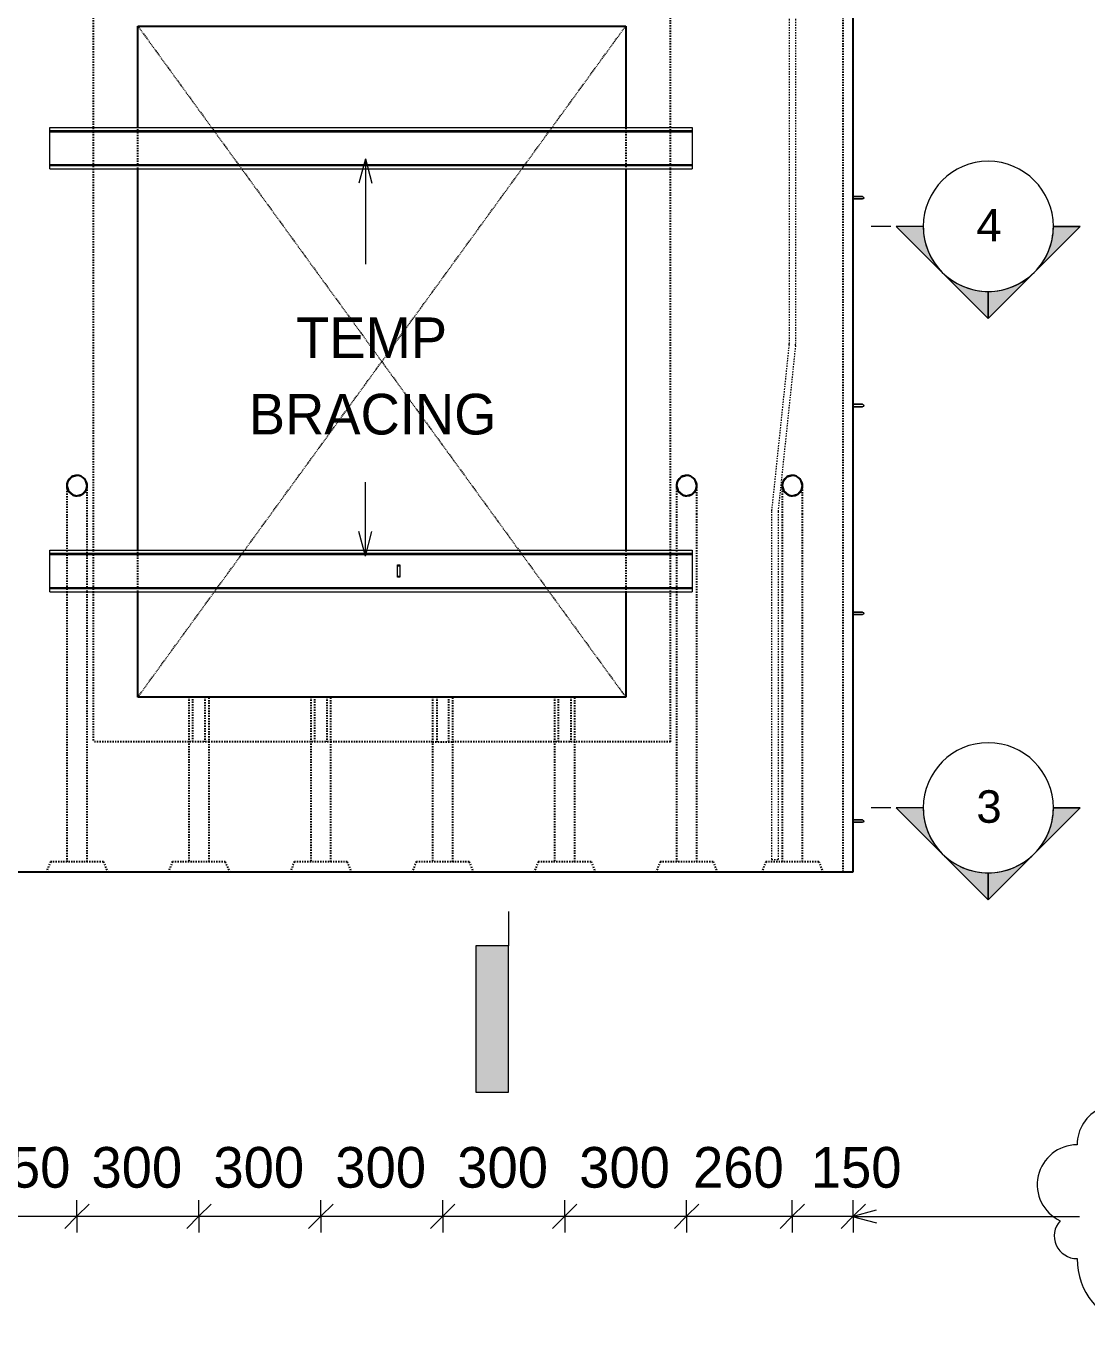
# Model space of a CAD drawing. Header units: millimetres. Extents: x 62878 to 76946, y 2133 to 10513.
# Drawn here: x 68608 to 71218, y 2133 to 5350 of the extents above; entities that cross this region are included whole.
import ezdxf

# ---------------------------------------------------------------- set-up
doc = ezdxf.new("R2010")
doc.units = ezdxf.units.MM
doc.linetypes.add('Dash', pattern=[6.36, 3.18, -3.18])
doc.linetypes.add('Overhead', pattern=[3.97, 2.38, -1.59])
for name, color, linetype, lineweight in [('A-ANNO-DIMS', 211, 'Continuous', 9), ('A-ANNO-DIMS-40', 211, 'Continuous', 9), ('A-FLOR-OVHD', 1, 'Overhead', 18), ('A-GENM', 13, 'Continuous', 18), ('A-WALL', 113, 'Continuous', 25), ('A-WALL-HDLN', 110, 'Dash', 25), ('G-ANNO-REVC', 71, 'Continuous', 9), ('G-ANNO-SYMB', 111, 'Continuous', 9), ('G-ANNO-TEXT', 231, 'Continuous', 9), ('S-BEAM', 12, 'Continuous', 18), ('S-RBAR', 171, 'Continuous', 18)]:
    doc.layers.add(name, color=color, linetype=linetype, lineweight=lineweight)
doc.styles.add('Arial', font='arial.ttf', dxfattribs={"height": 80})
doc.styles.add('Nirmala UI Semilight', font='NirmalaS.ttf', dxfattribs={"height": 100})
doc.dimstyles.new('Diagonal_-_2_5mm_NI_UI', dxfattribs={"dimscale": 304.8, "dimtxt": 104.736395, "dimasz": 0.19685, "dimexe": 0.131234, "dimexo": 0.0625, "dimgap": 0.131234, "dimtad": 1, "dimdec": 4, "dimzin": 0, "dimdsep": 46, "dimtxsty": 'Nirmala UI Semilight', "dimblk1": 'OBLIQUE', "dimblk2": 'OBLIQUE', "dimsah": 1, "dimcen": 0.09, "dimazin": 0, "dimtfac": 1, "dimtdec": 4, "dimtix": 1, "dimtmove": 0, "dimatfit": 3, "dimfxl": 0.131234, "dimfxlon": 1, "dimtvp": 1, "dimtolj": 1, "dimtzin": 0, "dimarcsym": 2})
doc.dimstyles.new('Diagonal_-_2_5mm_NI_UI_2', dxfattribs={"dimscale": 304.8, "dimtxt": 104.736395, "dimasz": 0.19685, "dimexe": 0.131234, "dimexo": 0.0625, "dimgap": 0.131234, "dimtad": 1, "dimdec": 4, "dimzin": 0, "dimdsep": 46, "dimtxsty": 'Nirmala UI Semilight', "dimblk1": 'OBLIQUE', "dimblk2": 'OBLIQUE', "dimsah": 1, "dimcen": 0.09, "dimazin": 0, "dimtfac": 1, "dimtdec": 4, "dimtix": 1, "dimtmove": 2, "dimatfit": 3, "dimfxl": 0.131234, "dimfxlon": 1, "dimtvp": 1, "dimtolj": 1, "dimtzin": 0, "dimarcsym": 2})

# ---------------------------------------------------------------- blocks, each defined once
blk = doc.blocks.new('loopbox down bent - Wire Loop-600440-Elevation Front')
at = {"layer": 'A-GENM'}
for p, q in [((70644.6, 3908.8), (70643, 3908.8)), ((70643, 3902.7), (70644.6, 3902.7)), ((70668.7, 3905.8), (70668.1, 3905.8))]:
    blk.add_line(p, q, dxfattribs=at)
at = {"layer": 'A-GENM', "flags": 128}
for points in [[(70644.6, 3908.8), (70656.5, 3908.8), (70664.4, 3908.8), (70665.8, 3908.8)], [(70665.8, 3908.8), (70661.8, 3908.8), (70651.5, 3908.8), (70644.6, 3908.8)], [(70644.6, 3902.7), (70656.5, 3902.7), (70664.4, 3902.7), (70665.8, 3902.7)], [(70665.8, 3902.7), (70661.8, 3902.7), (70651.5, 3902.7), (70644.6, 3902.7)], [(70665.8, 3908.8), (70668.3, 3907.4), (70668.8, 3905.8)], [(70668.8, 3905.8), (70667.4, 3903.2), (70665.8, 3902.7)]]:
    blk.add_lwpolyline(points, dxfattribs=at)
blk = doc.blocks.new('RR spread anchor face based - RR-SA-1_4-160-614768-Elevation Front')
at = {"layer": 'A-GENM'}
for p, q in [((67660, 5602.2), (67660, 5604.7)), ((67660, 5604.7), (67666, 5604.7)), ((67660, 5577.2), (67660, 5602.2)), ((67660, 5602.2), (67666, 5602.2)), ((67666, 5604.7), (67666, 5602.2)), ((67666, 5602.2), (67666, 5577.2)), ((67660, 5574.7), (67660, 5577.2)), ((67660, 5577.2), (67666, 5577.2)), ((67666, 5574.7), (67660, 5574.7)), ((67666, 5577.2), (67666, 5574.7))]:
    blk.add_line(p, q, dxfattribs=at)
blk = doc.blocks.new('M_Linear Stiffener-Channel - C100X8-5349016-Elevation Front')
at = {"layer": 'S-BEAM'}
for p, q in [((68666.4, 4053.2), (68666.4, 4060.7)), ((68666.4, 4060.7), (70246.4, 4060.7)), ((68666.4, 4050.1), (68666.4, 4053.2)), ((68666.4, 4053.2), (70246.4, 4053.2)), ((70246.4, 4060.7), (70246.4, 4053.2)), ((70246.4, 4053.2), (70246.4, 4050.1)), ((68666.4, 3969.4), (68666.4, 4050.1)), ((68666.4, 4050.1), (70246.4, 4050.1)), ((70246.4, 4050.1), (70246.4, 3969.4)), ((68666.4, 3966.2), (68666.4, 3969.4)), ((68666.4, 3969.4), (70246.4, 3969.4)), ((68666.4, 3958.7), (68666.4, 3966.2)), ((70246.4, 3966.2), (68666.4, 3966.2)), ((68666.4, 3958.7), (70246.4, 3958.7)), ((70246.4, 3969.4), (70246.4, 3966.2)), ((70246.4, 3966.2), (70246.4, 3958.7))]:
    blk.add_line(p, q, dxfattribs=at)
blk = doc.blocks.new('Detail View - M_Section Head - Filled SHOP DWG-600895-Elevation Front')
at = {"layer": 'G-ANNO-SYMB'}
h = blk.add_hatch(color=256, dxfattribs=at)
edge = h.paths.add_edge_path()
edge.add_line((70748.9, 3427.3), (70815.2, 3427.3))
edge.add_arc((70975.2, 3427.3), 160, 180, 225)
edge.add_line((70862.1, 3314.2), (70748.9, 3427.3))
h = blk.add_hatch(color=256, dxfattribs=at)
edge = h.paths.add_edge_path()
edge.add_line((71201.5, 3427.3), (71088.3, 3314.2))
edge.add_arc((70975.2, 3427.3), 160, 315, 360)
edge.add_line((71135.2, 3427.3), (71201.5, 3427.3))
h = blk.add_hatch(color=256, dxfattribs=at)
edge = h.paths.add_edge_path()
edge.add_line((70975.2, 3201.1), (70862.1, 3314.2))
edge.add_arc((70975.2, 3427.3), 160, 225, 270)
edge.add_line((70975.2, 3267.3), (70975.2, 3201.1))
h = blk.add_hatch(color=256, dxfattribs=at)
edge = h.paths.add_edge_path()
edge.add_line((70975.2, 3201.1), (70975.2, 3267.3))
edge.add_arc((70975.2, 3427.3), 160, 270, 315)
edge.add_line((71088.3, 3314.2), (70975.2, 3201.1))
for p, q in [((70975.2, 3201.1), (70748.9, 3427.3)), ((70815.2, 3427.3), (70748.9, 3427.3)), ((70748.9, 3427.3), (70862.1, 3314.2)), ((70815.2, 3427.3), (70748.9, 3427.3)), ((70975.2, 3201.1), (71201.5, 3427.3)), ((71088.3, 3314.2), (71201.5, 3427.3)), ((71135.2, 3427.3), (71201.5, 3427.3)), ((71201.5, 3427.3), (71135.2, 3427.3)), ((70862.1, 3314.2), (70975.2, 3201.1)), ((70975.2, 3201.1), (71088.3, 3314.2)), ((70975.2, 3267.3), (70975.2, 3201.1)), ((70975.2, 3201.1), (70975.2, 3267.3))]:
    blk.add_line(p, q, dxfattribs=at)
for start, end in [(360, 180), (180, 360), (180, 225), (315, 0), (225, 270), (270, 315)]:
    blk.add_arc((70975.2, 3427.3), 160, start, end, dxfattribs=at)
blk = doc.blocks.new('Detail View - M_Section Tail - Filled Horizontal-14034-Elevation Front')
at = {"layer": 'G-ANNO-SYMB'}
blk.add_hatch(color=256, dxfattribs=at).paths.add_polyline_path([(66824.4, 3347.3), (66824.4, 3427.3), (66464.4, 3427.3), (66464.4, 3347.3)])
for p, q in [((66464.4, 3347.3), (66464.4, 3427.3)), ((66464.4, 3427.3), (66824.4, 3427.3)), ((66824.4, 3427.3), (66824.4, 3347.3)), ((66824.4, 3347.3), (66464.4, 3347.3))]:
    blk.add_line(p, q, dxfattribs=at)
blk = doc.blocks.new('DIMBLOCK66-Elevation Front')
at = {"layer": 'A-ANNO-DIMS-40'}
for p, q in [((68483, 2422.5), (68483, 2462.5)), ((68483, 2422.5), (68513, 2452.5)), ((68733, 2422.5), (68733, 2462.5)), ((68733, 2422.5), (68763, 2452.5)), ((68483, 2422.5), (68453, 2392.5)), ((68483, 2422.5), (68733, 2422.5)), ((68483, 2422.5), (68483, 2382.5)), ((68733, 2422.5), (68703, 2392.5)), ((68733, 2422.5), (68733, 2382.5))]:
    blk.add_line(p, q, dxfattribs=at)
at = {"layer": 'A-ANNO-DIMS-40', "color": 0, "insert": (68493.8, 2593), "char_height": 100, "width": 274.219, "attachment_point": 1, "line_spacing_factor": 1.142579, "style": 'Nirmala UI Semilight'}
blk.add_mtext('250', dxfattribs=at)
blk = doc.blocks.new('_Oblique')
at = {"color": 0, "linetype": 'ByBlock', "lineweight": -2}
blk.add_line((-0.5, -0.5), (0.5, 0.5), dxfattribs=at)
blk = doc.blocks.new('DIMBLOCK67-Elevation Front')
at = {"layer": 'A-ANNO-DIMS-40'}
for p, q in [((68733, 2422.5), (68733, 2462.5)), ((68733, 2422.5), (68763, 2452.5)), ((69033, 2422.5), (69033, 2462.5)), ((69033, 2422.5), (69063, 2452.5)), ((68733, 2422.5), (68703, 2392.5)), ((68733, 2422.5), (69033, 2422.5)), ((68733, 2422.5), (68733, 2382.5)), ((69033, 2422.5), (69003, 2392.5)), ((69033, 2422.5), (69033, 2382.5))]:
    blk.add_line(p, q, dxfattribs=at)
at = {"layer": 'A-ANNO-DIMS-40', "color": 0, "insert": (68768.8, 2593), "char_height": 100, "width": 274.219, "attachment_point": 1, "line_spacing_factor": 1.142579, "style": 'Nirmala UI Semilight'}
blk.add_mtext('300', dxfattribs=at)
blk = doc.blocks.new('DIMBLOCK68-Elevation Front')
at = {"layer": 'A-ANNO-DIMS-40'}
for p, q in [((69033, 2422.5), (69033, 2462.5)), ((69033, 2422.5), (69063, 2452.5)), ((69333, 2422.5), (69333, 2462.5)), ((69333, 2422.5), (69363, 2452.5)), ((69033, 2422.5), (69003, 2392.5)), ((69033, 2422.5), (69333, 2422.5)), ((69033, 2422.5), (69033, 2382.5)), ((69333, 2422.5), (69303, 2392.5)), ((69333, 2422.5), (69333, 2382.5))]:
    blk.add_line(p, q, dxfattribs=at)
at = {"layer": 'A-ANNO-DIMS-40', "color": 0, "insert": (69068.8, 2593), "char_height": 100, "width": 274.219, "attachment_point": 1, "line_spacing_factor": 1.142579, "style": 'Nirmala UI Semilight'}
blk.add_mtext('300', dxfattribs=at)
blk = doc.blocks.new('DIMBLOCK69-Elevation Front')
at = {"layer": 'A-ANNO-DIMS-40'}
for p, q in [((69333, 2422.5), (69333, 2462.5)), ((69333, 2422.5), (69363, 2452.5)), ((69633, 2422.5), (69633, 2462.5)), ((69633, 2422.5), (69663, 2452.5)), ((69333, 2422.5), (69303, 2392.5)), ((69333, 2422.5), (69633, 2422.5)), ((69333, 2422.5), (69333, 2382.5)), ((69633, 2422.5), (69603, 2392.5)), ((69633, 2422.5), (69633, 2382.5))]:
    blk.add_line(p, q, dxfattribs=at)
at = {"layer": 'A-ANNO-DIMS-40', "color": 0, "insert": (69368.8, 2593), "char_height": 100, "width": 274.219, "attachment_point": 1, "line_spacing_factor": 1.142579, "style": 'Nirmala UI Semilight'}
blk.add_mtext('300', dxfattribs=at)
blk = doc.blocks.new('DIMBLOCK70-Elevation Front')
at = {"layer": 'A-ANNO-DIMS-40'}
for p, q in [((69633, 2422.5), (69633, 2462.5)), ((69633, 2422.5), (69663, 2452.5)), ((69933, 2422.5), (69933, 2462.5)), ((69933, 2422.5), (69963, 2452.5)), ((69633, 2422.5), (69603, 2392.5)), ((69633, 2422.5), (69933, 2422.5)), ((69633, 2422.5), (69633, 2382.5)), ((69933, 2422.5), (69903, 2392.5)), ((69933, 2422.5), (69933, 2382.5))]:
    blk.add_line(p, q, dxfattribs=at)
at = {"layer": 'A-ANNO-DIMS-40', "color": 0, "insert": (69668.8, 2593), "char_height": 100, "width": 274.219, "attachment_point": 1, "line_spacing_factor": 1.142579, "style": 'Nirmala UI Semilight'}
blk.add_mtext('300', dxfattribs=at)
blk = doc.blocks.new('DIMBLOCK71-Elevation Front')
at = {"layer": 'A-ANNO-DIMS-40'}
for p, q in [((69933, 2422.5), (69933, 2462.5)), ((69933, 2422.5), (69963, 2452.5)), ((70233, 2422.5), (70233, 2462.5)), ((70233, 2422.5), (70263, 2452.5)), ((69933, 2422.5), (69903, 2392.5)), ((69933, 2422.5), (70233, 2422.5)), ((69933, 2422.5), (69933, 2382.5)), ((70233, 2422.5), (70203, 2392.5)), ((70233, 2422.5), (70233, 2382.5))]:
    blk.add_line(p, q, dxfattribs=at)
at = {"layer": 'A-ANNO-DIMS-40', "color": 0, "insert": (69968.8, 2593), "char_height": 100, "width": 274.219, "attachment_point": 1, "line_spacing_factor": 1.142579, "style": 'Nirmala UI Semilight'}
blk.add_mtext('300', dxfattribs=at)
blk = doc.blocks.new('DIMBLOCK72-Elevation Front')
at = {"layer": 'A-ANNO-DIMS-40'}
for p, q in [((70233, 2422.5), (70233, 2462.5)), ((70233, 2422.5), (70263, 2452.5)), ((70493, 2422.5), (70493, 2462.5)), ((70493, 2422.5), (70523, 2452.5)), ((70233, 2422.5), (70203, 2392.5)), ((70233, 2422.5), (70493, 2422.5)), ((70233, 2422.5), (70233, 2382.5)), ((70493, 2422.5), (70463, 2392.5)), ((70493, 2422.5), (70493, 2382.5))]:
    blk.add_line(p, q, dxfattribs=at)
at = {"layer": 'A-ANNO-DIMS-40', "color": 0, "insert": (70248.8, 2593), "char_height": 100, "width": 274.219, "attachment_point": 1, "line_spacing_factor": 1.142579, "style": 'Nirmala UI Semilight'}
blk.add_mtext('260', dxfattribs=at)
blk = doc.blocks.new('DIMBLOCK73-Elevation Front')
at = {"layer": 'A-ANNO-DIMS-40'}
for p, q in [((70493, 2422.5), (70493, 2462.5)), ((70493, 2422.5), (70523, 2452.5)), ((70643, 2422.5), (70643, 2462.5)), ((70643, 2422.5), (70673, 2452.5)), ((70493, 2422.5), (70463, 2392.5)), ((70493, 2422.5), (70643, 2422.5)), ((70493, 2422.5), (70493, 2382.5)), ((70643, 2422.5), (70613, 2392.5)), ((70643, 2422.5), (70643, 2382.5))]:
    blk.add_line(p, q, dxfattribs=at)
at = {"layer": 'A-ANNO-DIMS-40', "color": 0, "insert": (70538.6, 2593), "char_height": 100, "width": 246.797, "attachment_point": 1, "line_spacing_factor": 1.142579, "style": 'Nirmala UI Semilight'}
blk.add_mtext('150', dxfattribs=at)
blk = doc.blocks.new('Family - ___-5357887-Elevation Front')
at = {"layer": 'G-ANNO-REVC'}
for centre, radius, start, end in [((71512.1, 2598.4), 171.5, 0, 154.7912), ((72002.1, 2598.4), 171.5, 0, 154.7912), ((71291.6, 2598.4), 98, 48.1897, 180), ((71781.6, 2598.4), 98, 48.1897, 180), ((71193.6, 2500.4), 98, 90, 244.7912), ((72173.6, 2542.4), 56, 318.1897, 90), ((72173.6, 2416.4), 98, 270, 64.7912), ((71193.6, 2374.4), 56, 138.1897, 270), ((71365.1, 2318.4), 171.5, 180, 334.7912), ((71585.6, 2318.4), 98, 228.1897, 0), ((71855.1, 2318.4), 171.5, 180, 334.7912), ((72075.6, 2318.4), 98, 228.1897, 0)]:
    blk.add_arc(centre, radius, start, end, dxfattribs=at)

msp = doc.modelspace()

# ---------------------------------------------------------------- linework, layer by layer
at = {"layer": 'A-FLOR-OVHD'}
for p, q in [((68883.04259, 3699.75), (70083.04259, 5349.75)), ((68883.04259, 5349.75), (70083.04259, 3699.75))]:
    msp.add_line(p, q, dxfattribs=at)
at = {"layer": 'A-WALL'}
for p, q in [((70643.04259, 3269.75), (70643.04259, 6199.75)), ((68883.04259, 5100.75), (68883.04259, 5349.75)), ((68883.04259, 5349.75), (70083.04259, 5349.75)), ((70083.04259, 5349.75), (70083.04259, 5100.75)), ((68883.04259, 4060.75), (68883.04259, 4998.75)), ((70083.04259, 4998.75), (70083.04259, 4060.75)), ((68883.04259, 3699.75), (68883.04259, 3958.75)), ((70083.04259, 3958.75), (70083.04259, 3699.75)), ((70083.04259, 3699.75), (68883.04259, 3699.75)), ((66883.04259, 3269.75), (70643.04259, 3269.75))]:
    msp.add_line(p, q, dxfattribs=at)
at = {"layer": 'A-WALL', "flags": 128}
for points in [[(68733.04259, 4244.75), (68719.4461, 4240.72941), (68710.22289, 4229.96085), (68708.04259, 4219.75)], [(68708.04259, 4219.75), (68712.06318, 4206.15352), (68722.83173, 4196.9303), (68733.04259, 4194.75)], [(68758.04259, 4219.75), (68754.022, 4233.34648), (68743.25344, 4242.5697), (68733.04259, 4244.75)], [(68733.04259, 4194.75), (68746.63907, 4198.77059), (68755.86228, 4209.53915), (68758.04259, 4219.75)], [(68758.04259, 4214.73349), (68758.04259, 4218.40683), (68758.04259, 4219.75)], [(70233.04259, 4244.75), (70219.4461, 4240.72941), (70210.22289, 4229.96085), (70208.04259, 4219.75)], [(70208.04259, 4219.75), (70212.06318, 4206.15352), (70222.83173, 4196.9303), (70233.04259, 4194.75)], [(70258.04259, 4219.75), (70254.022, 4233.34648), (70243.25344, 4242.5697), (70233.04259, 4244.75)], [(70233.04259, 4194.75), (70246.63907, 4198.77059), (70255.86228, 4209.53915), (70258.04259, 4219.75)], [(70258.04259, 4214.73349), (70258.04259, 4218.40683), (70258.04259, 4219.75)], [(70493.04259, 4244.75), (70479.4461, 4240.72941), (70470.22289, 4229.96085), (70468.04259, 4219.75)], [(70468.04259, 4219.75), (70472.06318, 4206.15352), (70482.83173, 4196.9303), (70493.04259, 4194.75)], [(70518.04259, 4219.75), (70514.022, 4233.34648), (70503.25344, 4242.5697), (70493.04259, 4244.75)], [(70493.04259, 4194.75), (70506.63907, 4198.77059), (70515.86228, 4209.53915), (70518.04259, 4219.75)], [(70518.04259, 4214.73349), (70518.04259, 4218.40683), (70518.04259, 4219.75)]]:
    msp.add_lwpolyline(points, dxfattribs=at)
at = {"layer": 'A-WALL'}
for centre, start, end in [((68733.04259, 4219.75), 180.45365512, 211.93425252), ((68733.04259, 4219.75), 158.67798033, 179.43987206), ((68733.04259, 4219.75), 154.78795759, 158.1875134), ((68733.04259, 4219.75), 124.91212201, 154.11708336), ((68733.04259, 4219.75), 122.44816864, 123.90411863), ((68733.04259, 4219.75), 90.72854384, 121.81475508), ((68733.04259, 4219.75), 69.06057072, 88.56601266), ((68733.04259, 4219.75), 64.80565983, 67.80492301), ((68733.04259, 4219.75), 34.93872002, 64.09938112), ((68733.04259, 4219.75), 32.30466284, 33.87752062), ((68733.04259, 4219.75), 0.39842692, 31.95826088), ((68733.04259, 4219.75), 338.70968858, 359.36744852), ((70233.04259, 4219.75), 180.45365512, 211.93425252), ((70233.04259, 4219.75), 158.67798033, 179.43987206), ((70233.04259, 4219.75), 154.78795759, 158.1875134), ((70233.04259, 4219.75), 124.91212201, 154.11708336), ((70233.04259, 4219.75), 122.44816864, 123.90411863), ((70233.04259, 4219.75), 90.72854384, 121.81475508), ((70233.04259, 4219.75), 69.06057072, 88.56601267), ((70233.04259, 4219.75), 64.80565983, 67.80492301), ((70233.04259, 4219.75), 34.93872002, 64.09938112), ((70233.04259, 4219.75), 32.30466284, 33.87752062), ((70233.04259, 4219.75), 0.39842692, 31.95826088), ((70233.04259, 4219.75), 338.70968858, 359.36744852), ((70493.04259, 4219.75), 180.45365512, 211.93425252), ((70493.04259, 4219.75), 158.67798033, 179.43987206), ((70493.04259, 4219.75), 154.78795759, 158.1875134), ((70493.04259, 4219.75), 124.91212201, 154.11708336), ((70493.04259, 4219.75), 122.44816864, 123.90411863), ((70493.04259, 4219.75), 90.72854384, 121.81475508), ((70493.04259, 4219.75), 69.06057072, 88.56601267), ((70493.04259, 4219.75), 64.80565983, 67.80492301), ((70493.04259, 4219.75), 34.93872002, 64.09938112), ((70493.04259, 4219.75), 32.30466284, 33.87752062), ((70493.04259, 4219.75), 0.39842692, 31.95826088), ((70493.04259, 4219.75), 338.70968858, 359.36744852), ((68733.04259, 4219.75), 212.3286712, 213.89064593), ((68733.04259, 4219.75), 214.92559471, 244.10811664), ((68733.04259, 4219.75), 244.79692431, 247.80596728), ((68733.04259, 4219.75), 249.05952645, 268.56839784), ((68733.04259, 4219.75), 270.72615516, 301.81579347), ((68733.04259, 4219.75), 302.44713025, 303.92500985), ((68733.04259, 4219.75), 304.89123079, 334.13098747), ((68733.04259, 4219.75), 334.77405349, 338.15580516), ((70233.04259, 4219.75), 212.3286712, 213.89064593), ((70233.04259, 4219.75), 214.92559471, 244.10811664), ((70233.04259, 4219.75), 244.79692431, 247.80596728), ((70233.04259, 4219.75), 249.05952645, 268.56839784), ((70233.04259, 4219.75), 270.72615516, 301.81579347), ((70233.04259, 4219.75), 302.44713025, 303.92500985), ((70233.04259, 4219.75), 304.89123079, 334.13098747), ((70233.04259, 4219.75), 334.77405349, 338.15580516), ((70493.04259, 4219.75), 212.3286712, 213.89064593), ((70493.04259, 4219.75), 214.92559471, 244.10811664), ((70493.04259, 4219.75), 244.79692431, 247.80596728), ((70493.04259, 4219.75), 249.05952645, 268.56839784), ((70493.04259, 4219.75), 270.72615516, 301.81579347), ((70493.04259, 4219.75), 302.44713025, 303.92500985), ((70493.04259, 4219.75), 304.89123079, 334.13098747), ((70493.04259, 4219.75), 334.77405349, 338.15580516)]:
    msp.add_arc(centre, 25, start, end, dxfattribs=at)
at = {"layer": 'A-WALL-HDLN'}
for p, q in [((70618.04259, 3269.75), (70618.04259, 6199.70039)), ((68773.04259, 5459.75), (68773.04259, 5100.79961)), ((70193.04259, 5100.79961), (70193.04259, 5459.75)), ((68773.04259, 5100.70039), (68773.04259, 5093.29961)), ((68773.04259, 5093.20039), (68773.04259, 5090.19376)), ((68773.04259, 5090.09454), (68773.04259, 5009.40546)), ((68883.04259, 5093.29961), (68883.04259, 5100.70039)), ((68883.04259, 5090.19376), (68883.04259, 5093.20039)), ((68883.04259, 5009.40546), (68883.04259, 5090.09454)), ((70083.04259, 5100.70039), (70083.04259, 5093.29961)), ((70083.04259, 5093.20039), (70083.04259, 5090.19376)), ((70083.04259, 5090.09454), (70083.04259, 5009.40546)), ((70193.04259, 5093.29961), (70193.04259, 5100.70039)), ((70193.04259, 5090.19376), (70193.04259, 5093.20039)), ((70193.04259, 5009.40546), (70193.04259, 5090.09454)), ((68773.04259, 5009.30624), (68773.04259, 5006.29961)), ((68773.04259, 5006.20039), (68773.04259, 4998.79961)), ((68773.04259, 4998.70039), (68773.04259, 4060.79961)), ((68883.04259, 5006.29961), (68883.04259, 5009.30624)), ((68883.04259, 4998.79961), (68883.04259, 5006.20039)), ((70083.04259, 5009.30624), (70083.04259, 5006.29961)), ((70083.04259, 5006.20039), (70083.04259, 4998.79961)), ((70193.04259, 5006.29961), (70193.04259, 5009.30624)), ((70193.04259, 4998.79961), (70193.04259, 5006.20039)), ((70193.04259, 4060.79961), (70193.04259, 4998.70039)), ((68708.04259, 4149.75), (68708.04259, 4060.79961)), ((68758.04259, 4060.79961), (68758.04259, 4149.75)), ((70208.04259, 4149.75), (70208.04259, 4060.79961)), ((70258.04259, 3294.75), (70258.04259, 4149.75)), ((70468.04259, 4149.75), (70468.04259, 3294.79961)), ((70518.04259, 3294.79961), (70518.04259, 4149.75)), ((68708.04259, 4060.70039), (68708.04259, 4053.29961)), ((68708.04259, 4053.20039), (68708.04259, 4050.19376)), ((68758.04259, 4053.29961), (68758.04259, 4060.70039)), ((68758.04259, 4050.19376), (68758.04259, 4053.20039)), ((68773.04259, 4060.70039), (68773.04259, 4053.29961)), ((68773.04259, 4053.20039), (68773.04259, 4050.19376)), ((68883.04259, 4053.29961), (68883.04259, 4060.70039)), ((68883.04259, 4050.19376), (68883.04259, 4053.20039)), ((70083.04259, 4060.70039), (70083.04259, 4053.29961)), ((70083.04259, 4053.20039), (70083.04259, 4050.19376)), ((70193.04259, 4053.29961), (70193.04259, 4060.70039)), ((70193.04259, 4050.19376), (70193.04259, 4053.20039)), ((70208.04259, 4060.70039), (70208.04259, 4053.29961)), ((70208.04259, 4053.20039), (70208.04259, 4050.19376)), ((68708.04259, 4050.09454), (68708.04259, 3969.40546)), ((68758.04259, 3969.40546), (68758.04259, 4050.09454)), ((68773.04259, 4050.09454), (68773.04259, 3969.40546)), ((68883.04259, 3969.40546), (68883.04259, 4050.09454)), ((70083.04259, 4050.09454), (70083.04259, 3969.40546)), ((70193.04259, 3969.40546), (70193.04259, 4050.09454)), ((70208.04259, 4050.09454), (70208.04259, 3969.40546)), ((68708.04259, 3969.30624), (68708.04259, 3966.29961)), ((68708.04259, 3966.20039), (68708.04259, 3958.79961)), ((68708.04259, 3958.70039), (68708.04259, 3294.75)), ((68758.04259, 3966.29961), (68758.04259, 3969.30624)), ((68758.04259, 3958.79961), (68758.04259, 3966.20039)), ((68758.04259, 3294.75), (68758.04259, 3958.70039)), ((68773.04259, 3969.30624), (68773.04259, 3966.29961)), ((68773.04259, 3966.20039), (68773.04259, 3958.79961)), ((68773.04259, 3958.70039), (68773.04259, 3589.75)), ((68883.04259, 3966.29961), (68883.04259, 3969.30624)), ((68883.04259, 3958.79961), (68883.04259, 3966.20039)), ((70083.04259, 3969.30624), (70083.04259, 3966.29961)), ((70083.04259, 3966.20039), (70083.04259, 3958.79961)), ((70193.04259, 3966.29961), (70193.04259, 3969.30624)), ((70193.04259, 3958.79961), (70193.04259, 3966.20039)), ((70193.04259, 3589.75), (70193.04259, 3958.70039)), ((70208.04259, 3969.30624), (70208.04259, 3966.29961)), ((70208.04259, 3966.20039), (70208.04259, 3958.79961)), ((70208.04259, 3958.70039), (70208.04259, 3294.75)), ((69008.04259, 3699.75), (69008.04259, 3294.79961)), ((69018.04259, 3589.75), (69018.04259, 3699.75)), ((69048.04259, 3699.75), (69048.04259, 3589.75)), ((69058.04259, 3294.79961), (69058.04259, 3699.75)), ((69308.04259, 3699.75), (69308.04259, 3294.75)), ((69318.04259, 3589.75), (69318.04259, 3699.75)), ((69348.04259, 3699.75), (69348.04259, 3589.75)), ((69358.04259, 3294.75), (69358.04259, 3699.75)), ((69608.04259, 3699.75), (69608.04259, 3294.75)), ((69618.04259, 3699.75), (69618.04259, 3589.75)), ((69648.04259, 3589.75), (69648.04259, 3699.75)), ((69658.04259, 3294.75), (69658.04259, 3699.75)), ((69908.04259, 3699.75), (69908.04259, 3294.75)), ((69918.04259, 3589.75), (69918.04259, 3699.75)), ((69948.04259, 3699.75), (69948.04259, 3589.75)), ((69958.04259, 3294.75), (69958.04259, 3699.75)), ((69007.99298, 3589.75), (68773.04259, 3589.75)), ((69057.99298, 3589.75), (69008.09219, 3589.75)), ((69307.99298, 3589.75), (69058.09219, 3589.75)), ((69357.99298, 3589.75), (69308.09219, 3589.75)), ((69607.99298, 3589.75), (69358.09219, 3589.75)), ((69608.09219, 3589.75), (69657.99298, 3589.75)), ((69907.99298, 3589.75), (69658.09219, 3589.75)), ((69957.99298, 3589.75), (69908.09219, 3589.75)), ((70193.04259, 3589.75), (69958.09219, 3589.75)), ((68668.04259, 3294.75), (68658.04259, 3269.75)), ((68798.04259, 3294.75), (68668.04259, 3294.75)), ((68798.04259, 3294.75), (68808.04259, 3269.75)), ((68968.04259, 3294.75), (68958.04259, 3269.75)), ((69098.04259, 3294.75), (68968.04259, 3294.75)), ((69098.04259, 3294.75), (69108.04259, 3269.75)), ((69268.04259, 3294.75), (69258.04259, 3269.75)), ((69398.04259, 3294.75), (69268.04259, 3294.75)), ((69398.04259, 3294.75), (69408.04259, 3269.75)), ((69568.04259, 3294.75), (69558.04259, 3269.75)), ((69698.04259, 3294.75), (69568.04259, 3294.75)), ((69698.04259, 3294.75), (69708.04259, 3269.75)), ((69868.04259, 3294.75), (69858.04259, 3269.75)), ((69998.04259, 3294.75), (69868.04259, 3294.75)), ((69998.04259, 3294.75), (70008.04259, 3269.75)), ((70168.04259, 3294.75), (70158.04259, 3269.75)), ((70298.04259, 3294.75), (70168.04259, 3294.75)), ((70298.04259, 3294.75), (70308.04259, 3269.75)), ((70428.04259, 3294.75), (70418.06243, 3269.79961)), ((70558.04259, 3294.75), (70428.04259, 3294.75)), ((70558.04259, 3294.75), (70568.02274, 3269.79961))]:
    msp.add_line(p, q, dxfattribs=at)
at = {"layer": 'A-WALL-HDLN', "flags": 128}
for points in [[(68708.04259, 4219.36993), (68708.04259, 4215.65728), (68708.04259, 4203.85771), (68708.04259, 4185.73107), (68708.04259, 4163.39699), (68708.04259, 4149.75)], [(68758.04259, 4149.75), (68758.04259, 4173.33453), (68758.04259, 4194.16121), (68758.04259, 4209.79467), (68758.04259, 4214.72513)], [(70208.04259, 4219.36993), (70208.04259, 4215.65728), (70208.04259, 4203.85771), (70208.04259, 4185.73107), (70208.04259, 4163.39699), (70208.04259, 4149.75)], [(70258.04259, 4149.75), (70258.04259, 4173.33453), (70258.04259, 4194.16121), (70258.04259, 4209.79467), (70258.04259, 4214.72513)], [(70468.04259, 4219.36993), (70468.04259, 4215.65728), (70468.04259, 4203.85771), (70468.04259, 4185.73107), (70468.04259, 4163.39699), (70468.04259, 4149.75)], [(70518.04259, 4149.75), (70518.04259, 4173.33453), (70518.04259, 4194.16121), (70518.04259, 4209.79467), (70518.04259, 4214.72513)]]:
    msp.add_lwpolyline(points, dxfattribs=at)
at = {"layer": 'G-ANNO-SYMB'}
for p, q in [((70735.20663, 4857.348), (70687.39982, 4857.348)), ((70735.20663, 3427.348), (70687.39982, 3427.348)), ((69794.5361, 3172.37239), (69794.5361, 3088.02164))]:
    msp.add_line(p, q, dxfattribs=at)
at = {"layer": 'G-ANNO-TEXT', "color": 7}
for p, q in [((69442.70922, 5023.50222), (69426.63227, 4963.50222)), ((69442.70922, 5023.50222), (69458.78618, 4963.50222)), ((69442.70922, 5023.50222), (69442.70922, 4764.09622)), ((69442.70922, 4046.50116), (69442.70922, 4228.49622)), ((69442.70922, 4046.50116), (69426.63227, 4106.50116)), ((69442.70922, 4046.50116), (69458.78618, 4106.50116)), ((70640.51579, 2422.17193), (70700.51579, 2438.24888)), ((70640.51579, 2422.17193), (70700.51579, 2406.09498)), ((70640.51579, 2422.17193), (71199.40771, 2422.17193))]:
    msp.add_line(p, q, dxfattribs=at)
at = {"layer": 'S-RBAR', "linetype": 'Dash'}
for p, q in [((70485.04259, 6199.70039), (70485.04259, 4569.16564)), ((70501.04259, 6199.70039), (70501.04259, 4569.16564)), ((70484.86729, 4565.82073), (70442.30553, 4160.87271)), ((70500.77964, 4564.14827), (70458.21788, 4159.20025)), ((70442.04259, 4155.85534), (70442.04259, 3299.75)), ((70458.04259, 4155.85534), (70458.04259, 3299.75)), ((70442.04259, 3299.75), (70458.04259, 3299.75))]:
    msp.add_line(p, q, dxfattribs=at)
for centre, radius, start, end in [((70453.04259, 4569.16564), 32, 354, 0), ((70453.04259, 4569.16564), 48, 354, 360), ((70490.04259, 4155.85534), 48, 174, 180), ((70490.04259, 4155.85534), 32, 174, 180)]:
    msp.add_arc(centre, radius, start, end, dxfattribs=at)

# ---------------------------------------------------------------- block references
at = {"layer": 'A-GENM'}
for name, p in [('loopbox down bent - Wire Loop-600440-Elevation Front', (0, 1022)), ('loopbox down bent - Wire Loop-600440-Elevation Front', (0, 511)), ('RR spread anchor face based - RR-SA-1_4-160-614768-Elevation Front', (1861.49352, -1580)), ('loopbox down bent - Wire Loop-600440-Elevation Front', (0, 0)), ('loopbox down bent - Wire Loop-600440-Elevation Front', (0, -511))]:
    msp.add_blockref(name, p, dxfattribs=at)
at = {"layer": 'G-ANNO-REVC'}
msp.add_blockref('Family - ___-5357887-Elevation Front', (0, 0), dxfattribs=at)
at = {"layer": 'G-ANNO-SYMB'}
for p in [(0, 1430), (0, 0)]:
    msp.add_blockref('Detail View - M_Section Head - Filled SHOP DWG-600895-Elevation Front', p, dxfattribs=at)
at = {"layer": 'G-ANNO-SYMB', "extrusion": (0, 0, -1), "rotation": 90.00000000000077}
msp.add_blockref('Detail View - M_Section Tail - Filled Horizontal-14034-Elevation Front', (-66367.1881, -63736.37562), dxfattribs=at)
at = {"layer": 'S-BEAM'}
for p in [(0, 1040), (0, 0)]:
    msp.add_blockref('M_Linear Stiffener-Channel - C100X8-5349016-Elevation Front', p, dxfattribs=at)

# ---------------------------------------------------------------- texts
at = {"layer": 'G-ANNO-SYMB', "char_height": 80, "width": 76.962, "attachment_point": 1, "style": 'Arial'}
for s, insert in [('4', (70945.85345, 4900.41508)), ('3', (70945.85345, 3470.41508))]:
    msp.add_mtext(s, dxfattribs=dict(at, insert=insert))
at = {"layer": 'G-ANNO-TEXT', "color": 7, "char_height": 100, "attachment_point": 1, "style": 'Nirmala UI Semilight'}
for s, insert, width in [('TEMP ', (69272.25532, 4633.28372), 461.772), ('BRACING', (69155.83866, 4445.42955), 692.658)]:
    msp.add_mtext(s, dxfattribs=dict(at, insert=insert, width=width))

# ---------------------------------------------------------------- dimensions: what is measured, and where the dimension line sits
at = {"layer": 'A-ANNO-DIMS'}
for base, p1, p2, override, picture, middle in [((68733.04259, 2422.48443), (68483.04259, 2462.48443), (68733.04259, 2462.48443), {"dimpost": '<>', "dimfxl": 250}, 'DIMBLOCK66-Elevation Front', (68608.04259, 2514.15807)), ((69033.04259, 2422.48443), (68733.04259, 2462.48443), (69033.04259, 2462.48443), {"dimpost": '<>', "dimfxl": 300}, 'DIMBLOCK67-Elevation Front', (68883.04259, 2514.19294)), ((69333.04259, 2422.48443), (69033.04259, 2462.48443), (69333.04259, 2462.48443), {"dimpost": '<>', "dimfxl": 300}, 'DIMBLOCK68-Elevation Front', (69183.04259, 2514.19294)), ((69633.04259, 2422.48443), (69333.04259, 2462.48443), (69633.04259, 2462.48443), {"dimpost": '<>', "dimfxl": 300}, 'DIMBLOCK69-Elevation Front', (69483.04259, 2514.19294)), ((69933.04259, 2422.48443), (69633.04259, 2462.48443), (69933.04259, 2462.48443), {"dimpost": '<>', "dimfxl": 300}, 'DIMBLOCK70-Elevation Front', (69783.04259, 2514.19294)), ((70233.04259, 2422.48443), (69933.04259, 2462.48443), (70233.04259, 2462.48443), {"dimpost": '<>', "dimfxl": 300}, 'DIMBLOCK71-Elevation Front', (70083.04259, 2514.19294)), ((70493.04259, 2422.48443), (70233.04259, 2462.48443), (70493.04259, 2462.48443), {"dimpost": '<>', "dimfxl": 260}, 'DIMBLOCK72-Elevation Front', (70363.04259, 2514.19294))]:
    dim = msp.add_linear_dim(base=base, p1=p1, p2=p2, dimstyle='Diagonal_-_2_5mm_NI_UI', override=override, dxfattribs=at)
    dim.commit()
    dim.dimension.update_dxf_attribs({"geometry": picture, "text_midpoint": middle})
dim = msp.add_linear_dim(base=(70643.04259, 2422.48443), p1=(70493.04259, 2462.48443), p2=(70643.04259, 2462.48443), dimstyle='Diagonal_-_2_5mm_NI_UI_2', override={"dimpost": '<>', "dimfxl": 150}, dxfattribs=at)
dim.commit()
dim.dimension.update_dxf_attribs({"geometry": 'DIMBLOCK73-Elevation Front', "text_midpoint": (70662.04394, 2526.28653), "dimtype": 160})

doc.saveas('drawing.dxf')
